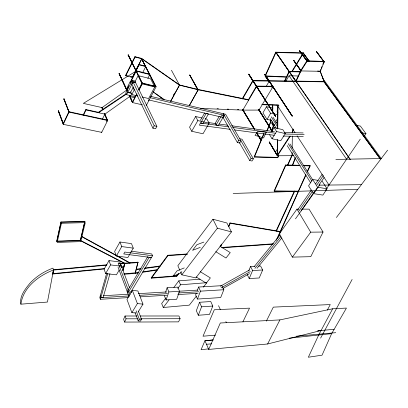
<?xml version="1.0" encoding="UTF-8"?>
<svg xmlns="http://www.w3.org/2000/svg" width="408" height="408" viewBox="0 0 408 408"><rect width="100%" height="100%" fill="white"/><g stroke="black" fill="none" stroke-linecap="round" stroke-linejoin="round"><path stroke-width="0.61" d="M277.409 139.597L277.246 155.412L289.721 136.303M277.522 128.846L277.751 106.075M277.629 139.949L277.46 155.764L269.239 142.045L277.46 155.764L293.918 155.667M277.751 128.566L277.986 105.789M293.694 155.315L291.832 155.351L287.548 165.021L287.767 165.373L292.051 155.703L292.097 152.541M292.159 148.114L292.327 136.099M20.885 304.179C23.108 287.416 38.638 275.645 53.514 269.958L47.44 302.053L20.885 304.179C19.278 296.32 25.235 289.002 29.891 283.29C36.19 276.466 44.268 271.33 52.953 268.143L53.55 270.081L52.805 274.018L104.387 268.964M52.805 274.018L53.438 269.719L106.978 264.787M56.727 241.087L61.001 221.921L84.844 221.284L80.34 240.654L56.85 241.48L56.727 241.087L80.203 240.266L124.613 263.165L137.965 262.176L135.349 273.38L124.007 274.273M56.85 241.48L61.001 221.921M84.844 221.284L80.34 240.654L124.761 263.543L138.118 262.553M122.854 270.412L124.613 263.165L120.207 263.568M121.375 267.296L123.889 267.051L124.613 263.165M122.997 270.795L124.761 263.543L120.34 263.92M137.965 262.176L135.201 272.998L135.349 273.38L138.49 272.901M292.143 132.585L293.097 128.943M292.368 132.937L293.327 129.295M106.661 273.375L99.792 297.56L100.388 299.293L128.301 297.59M107.804 273.273L100.388 299.293M109.946 273.773L103.127 297.519L100.853 297.651L100.256 295.917L100.853 297.651L129.443 295.928M165.536 292.327L167.122 287.752L177.755 287.14L179.535 291.297L176.669 299.268L166.071 299.941L164.347 295.759M166.071 299.941L168.866 291.934L167.122 287.752M273.62 125.042L271.361 131.361L271.56 131.682L274.028 124.792M196.253 293.24L195.616 294.933L197.446 299.054L220.687 297.575L223.829 289.746L221.901 285.676L198.589 287.033L197.319 290.42M197.446 299.054L200.445 291.154L198.589 287.033M199.558 302.277L196.33 310.707L198.308 315.246L209.462 314.446L212.798 306.051L210.747 301.543L199.558 302.277L201.567 306.811L198.308 315.246M316.327 51.648L316.552 51.495L324.192 61.945L316.327 51.648L316.552 51.495M295.285 157.59L292.363 165.138L292.582 165.49L295.504 157.942M324.029 61.94L324.253 61.787L320.316 71.451L324.34 81.845L253.072 80.866L242.556 98.945M220.386 246.498L221.136 244.662M228.562 226.455L230 222.931L280.255 231.499L280.454 231.851L277.42 238.501M220.57 246.865L221.687 244.117M228.75 226.817L230.189 223.293L230 222.931M320.754 69.396L320.056 71.104L324.085 81.498L252.843 80.504L242.332 98.578M321.213 68.258L321.907 66.555M322.835 64.28L323.993 61.44L306.949 60.787L300.691 70.584L295.815 81.131M278.802 155.402L277.817 157.707L254.408 157.065L254.215 156.733L263.813 133.421M254.408 157.065L264.012 133.748M266.919 130.606L270.632 121.615L270.621 119.932M267.118 130.932L270.835 121.941M248.62 271.075L250.537 266.49L254.929 266.271M258.692 266.087L260.574 265.99L262.665 269.989L259.223 277.981L249.212 278.536L252.598 270.509L250.537 266.49M277.817 157.707L277.619 157.381L278.358 155.652M334.142 329.322L321.086 330.48L267.602 343.99L208.723 349.426L220.31 322.993L279.903 319.908L332.668 308.78L346.438 308.076L331.643 333.642L322.055 355.174L308.341 357.23L318.806 334.759L332.668 308.78M137.083 315.996L125.032 316.006L123.599 319.255L124.613 322.07L178.536 321.871L180.091 318.709L178.954 315.981L140.255 315.996M306 175.006L298.437 191.5L274.355 191.26L274.145 190.903L285.58 164.975L299.951 165.316M274.355 191.26L285.799 165.327L285.58 164.975M124.613 322.07L126.057 318.816L125.032 316.006M268.719 81.218L265.067 75.883L275.737 52.173L303.231 52.897L309.223 61.118M350.12 159.462L275.737 52.173L295.621 81.116M276.211 240.363L305.781 174.655M307.086 171.814L309.952 165.556L303.078 165.393M307.306 172.161L310.177 165.903L309.952 165.556M296.06 81.483L301.038 70.778L293.638 60.348L300.941 70.936L301.18 70.824L293.638 60.348M284.519 81.059L289.043 71.364L300.502 71.568M285.019 80.84L289.282 71.711L300.747 71.91M63.811 99.032L64.092 98.904L68.967 111.899L63.811 99.032L64.092 98.904M104.708 113.704L107.63 120.503L101.709 132.371L63.255 124.338L58.267 110.996L58.543 110.869L63.373 123.772L63.092 123.899L68.855 111.68L107.447 120.074L106.605 121.768M58.543 110.869L58.267 110.996M63.255 124.338L69.018 112.118L63.893 98.864M303.011 53.03L308.999 61.251M63.092 123.899L63.373 123.772M242.893 321.846L249.538 308.142L214.297 309.779L203.011 336.212L215.501 335.141M83.069 115.24L85.843 109.533L99.231 112.491M83.523 115.092L86.017 109.956L85.843 109.533M179.444 85.124L141.79 58.788L132.355 77.398L125.761 75.755L125.572 75.368L134.91 56.651L141.591 58.405L179.239 84.747L179.444 85.124L170.651 101.301L179.505 85.139L171.452 70.258M125.761 75.755L135.104 57.038L134.91 56.651M126.49 89.714L128.449 85.797M130.121 82.442L135.986 70.691L149.624 74.144L149.053 75.251M266.348 321.132L273.319 307.127L330.256 304.572L327.313 310.141M301.803 209.136L309.08 209.146L323.044 232.03L310.779 256.673L292.358 257.127L279.312 233.911L296.953 209.136L298.773 209.136M102.729 109.854L101.822 107.386L103 109.727M128.081 55.055L128.352 54.932L142.168 83.212L128.081 55.055L128.352 54.932M102.01 107.426L101.74 107.554M126.995 90.78L119.049 73.552L127.265 90.653M127.179 90.821L119.233 73.598M102.362 119.187L104.892 114.123L129.708 96.543L130.254 95.472L129.708 96.543L134.65 97.706M128.362 86.761L126.684 90.122L102.087 107.6L83.334 103.387L136.185 71.094L149.828 74.547L147.834 78.418M130.876 81.728L136.185 71.094M138.868 64.449L135.349 71.426L135.543 71.823L139.067 64.841L138.868 64.449L145.564 66.193M132.401 77.413L141.79 58.788L135.104 57.038M107.447 120.074L107.258 120.034M131.458 81.896L130.234 81.595L127.867 86.236L128.653 87.898M129.943 96.334L132.534 102.189L135.777 95.385M138.638 89.75L142.071 82.987L155.866 86.389L155.591 86.516L141.413 58.354L156.08 86.802L146.156 105.733M142.443 104.866L132.544 102.566L136.838 94.115M138.842 90.168L142.28 83.405L128.168 54.881M135.226 96.737L126.572 94.692L125.791 93.014L132.274 80.325L134.808 80.952L135.614 82.61L133.074 81.983L132.274 80.325M132.977 81.819L131.769 84.176L152.929 128.194L155.57 128.77L156.886 126.358L135.512 82.442L132.977 81.819L154.239 125.776L156.886 126.358M267.602 343.99L279.903 319.908M126.572 94.692L133.074 81.983M134.716 82.283L138.128 75.628L150.567 78.744L154.749 86.96L148.624 98.542L142.081 96.992M133.37 86.97L130.29 92.968L127.76 92.366L126.975 90.693M142.489 72.981L145.768 66.586L139.067 64.841M137.919 96.008L131.815 94.559L134.217 89.893L132.891 87.128M141.979 83.166L142.259 83.038M132.345 102.148L129.759 96.293M136.139 95.584L137.006 93.911M139.031 90.01L142.208 83.88L138.128 75.628M148.288 100.858L148.869 99.746M155.591 86.516L155.866 86.389M320.627 338.11L352.119 279.475M152.929 128.194L154.239 125.776M174.695 93.111L173.782 94.784L174.726 93.121M179.214 84.92L197.936 89.418L248.482 99.669L248.712 100.037L198.15 89.796L179.505 85.139M197.686 89.536L197.936 89.418L197.686 89.536L189.684 74.97L198.15 89.796L189.261 105.728M189.241 105.723L198.15 89.796M129.555 287.788L119.763 261.967L108.982 260.595L104.096 269.229L105.657 273.559L116.433 274.834L119.223 270.009M119.957 242.005L114.628 251.43L116.351 256L127.862 257.504L133.283 248.151L131.473 243.617L119.957 242.005L121.727 246.565L116.351 256M105.657 273.559L110.573 264.914L108.982 260.595M202.164 118.039L195.636 116.525L189.567 127.184L191.719 131.274L202.995 133.773L209.151 123.196L206.912 119.146L205.132 118.728M191.719 131.274L197.834 120.59L195.636 116.525M200.394 120.334L204.653 112.914M273.008 108.089L266.47 106.723L262.941 112.883L267.046 119.437L271.81 120.396M380.144 158.86L380.399 158.717L380.144 158.86L323.605 81.284M267.046 119.437L270.621 113.261L266.47 106.723M219.173 116.499L215.179 123.318L216.082 124.94L218.306 125.455L223.859 116.02L221.631 115.489L216.082 124.94M248.375 99.858L256.428 86.119L272.789 86.256L271.81 87.893M242.801 110.119L256.663 86.486L273.029 86.623L258.998 110.073L242.801 110.119L200.609 108.426M275.981 121.232L277.782 118.167M222.727 116.948L237.385 142.525L239.649 143.024L240.98 140.857L238.711 140.352L223.365 113.715L224.288 115.331L223.023 117.473L148.828 99.95M248.671 74.271L248.916 74.159L275.579 116.214L248.671 74.271L275.579 116.214M147.813 256.576L127.133 291.383L127.811 293.199L149.201 257.29L151.429 257.591L152.516 255.77L151.771 253.97L131.029 251.17M266.123 86.481L269.351 81.044M130.657 292.352L151.429 257.591L123.746 253.939L124.823 252.062L152.516 255.77M138.098 312.095L142.979 304.139L137.894 290.975L132.35 290.369L126.949 299.401L131.871 312.625L135.589 312.977M285.84 81.182L289.078 75.786L298.554 75.98M264.695 74.455L264.935 74.343L292.255 116.081L264.695 74.455L292.255 116.081M131.871 312.625L137.384 303.572L132.35 290.369M237.385 142.525L238.711 140.352M291.745 71.599L303.231 52.897M292.306 71.39L303.465 53.224L275.966 52.505L265.287 76.214L286.793 77.183M301.084 70.977L293.78 60.394M299.574 50.923L299.814 50.811L307.25 61.333L299.574 50.923L307.25 61.333M138.358 311.003L141.515 319.331L140.434 321.076L138.195 320.877L139.276 319.127L136.129 310.789M307.102 61.292L324.253 61.787M275.42 116.173L248.763 74.118M256.805 132.824L260.977 140.051L256.652 132.789M239.741 138.72L242 139.225L253.394 158.839L252.022 161.017L249.732 160.538L251.099 158.355L225.583 114.245L150.455 96.303M271.524 131.702L274.11 127.597L282.82 129.667L285.32 133.589L280.745 140.729L272.024 138.73L269.586 134.778M277.598 155.795L269.372 142.076M272.024 138.73L276.583 131.539L274.11 127.597M299.671 50.77L307.199 61.139L300.941 70.936L320.377 71.293L317.557 71.038M292.103 116.045L264.787 74.302M318.296 180.402L312.65 179.469L308.575 185.824L313.451 193.621L322.891 195.09L327.048 188.766L322.06 181.024M269.239 142.045L277.46 155.764L290.292 136.124M275.308 152.24L277.72 148.527M313.451 193.621L317.587 187.246L312.65 179.469M292.051 155.703L291.832 155.351M364.216 136.303L365.966 133.651L360.397 126.067L356.21 125.19M325.37 190.409L360.254 139.143M298.013 209.411L311.386 189.98M315.721 183.677L322.223 174.226M298.865 211.104L312.202 191.76M316.889 184.962L323.381 175.552M301.063 210.921L313.691 192.653M318.74 185.344L324.151 177.516M295.484 218.836L319.918 184.63M178.735 273.681L176.827 276.216L151.383 278.164L151.23 277.792L167.77 255.275L187.185 253.97M151.383 278.164L167.928 255.648L187.349 254.337M292.358 257.127L310.697 232.172L323.044 232.03M151.23 277.792L176.669 275.844L178.194 273.819M180.581 271.988L181.825 274.834L195.794 277.889L231.448 231.887L226.894 222.987L212.94 219.239L177.837 265.73L179.831 270.285M165.857 297.988L161.665 303.532L163.271 307.494L189.332 305.148L196.335 296.157M173.864 287.405L178.821 280.852L200.058 279.174M181.846 271.57L180.739 273.023L172.956 276.241L177.036 270.856L184.238 267.923M163.271 307.494L169.024 299.926M177.842 288.323L180.525 284.794L206.841 282.668L203.342 287.166M336.411 217.484L387.6 150.19M181.825 274.834L217.408 228.2L212.94 219.239M254.087 266.761L280.077 234.937M254.913 268.362L280.964 236.518M257.009 268.285L281.857 237.966M126.2 93.718L98.379 112.302L98.558 112.725L126.393 94.131M220.351 286.263L249.518 269.953M221.116 287.885L250.339 271.555M223.033 288.41L249.451 273.646M200.246 247.391L192.586 250.318L196.824 244.724L203.867 242.087M119.146 263.808L120.299 263.379L120.834 264.904M119.799 265.526L120.952 265.103L121.487 266.623M138.343 272.524L123.864 273.89M142.739 271.861L157.187 269.678L157.345 270.05L142.892 272.238M141.158 268.551L136.165 269.229L136.313 269.606L140.684 269.015M144.901 268.046L159.875 266.021L160.033 266.393L144.427 268.505M289.328 338.161L331.643 333.642M208.672 348.86L201.073 349.702L204.949 340.705L213.093 339.981L204.949 340.705L208.723 349.426M52.698 273.651L104.723 268.561M121.217 266.949L123.757 266.699L123.889 267.051M53.55 270.081L106.478 265.2M206.499 344.286L211.563 343.832M296.458 336.207L335.738 332.678M317.919 330.76L321.086 330.48A437.692 221.554 14.6 0 1 317.669 330.954M221.83 247.462L273.431 243.78M222.008 247.829L272.998 244.178M201.567 306.811L212.798 306.051M103.428 295.729L128.168 294.255M138.317 293.653L166.862 291.95M179.551 291.195L197.946 290.098M168.866 291.934L179.535 291.297M200.445 291.154L223.829 289.746M139.602 295.315L167.555 293.627M178.352 292.975L198.676 291.745M140.352 296.851L166.994 295.224M177.781 294.566L198.079 293.327M252.598 270.509L262.665 269.989M233.192 193.463L357.831 189.327M61.134 222.314L84.981 221.671M335.886 159.421L381.25 158.539L322.417 77.989M319.546 185.161L361.376 184.666M274.507 124.833L272.661 124.843L272.646 121.701M270.632 121.615L272.87 125.169L274.712 125.159M126.057 318.816L137.501 318.796M140.678 318.786L180.091 318.709M275.757 122.614L277.624 122.624M274.145 190.903L298.223 191.148L298.437 191.5L280.454 231.851L230.189 223.293M283.121 136.068L303.287 136.542M285.799 165.327L300.176 165.668M303.297 165.74L310.177 165.903M284.233 132.452L303.144 132.931M285.233 134.028L304.164 134.492M254.215 156.733L277.619 157.381M262.216 104.336L278.674 104.978M261.814 104.672L278.909 105.341M217.102 108.722L218.377 108.773M227.292 109.13L228.567 109.181M237.481 109.543L238.756 109.594M287.201 76.883L265.067 75.883L268.566 81.197M139.276 319.127L141.515 319.331M137.384 303.572L142.979 304.139M110.573 264.914L121.39 266.261M120.299 263.384L118.157 263.114L130.065 294.698M230.255 129.341L199.415 125.164L200.44 122.992L228.786 126.868M234.656 129.933L274.304 135.298M208.993 122.655L215.914 123.604M219.06 124.037L227.868 125.251M231.642 125.771L274.416 131.656M232.565 127.383L275.4 133.238M121.727 246.565L133.283 248.151M317.587 187.246L327.048 188.766M362.355 132.911L365.966 133.651M270.621 113.261L277.787 114.73M251.099 158.355L253.394 158.839M69.018 112.118L107.63 120.503M86.017 109.956L104.892 114.123M197.834 120.59L209.151 123.196M276.583 131.539L285.32 133.589M127.76 92.371L131.473 93.254M150.037 97.67L224.288 115.331M142.28 83.405L156.08 86.802M142.208 83.88L154.749 86.96M125.572 75.368L127.373 75.817M130.366 76.561L132.294 76.852L132.845 77.984M217.408 228.2L231.448 231.887M196.171 276.95L206.259 283.137L210.36 277.919L200.246 271.697M215.761 251.665L225.996 258.014L230.25 252.603L219.989 246.218M153.296 91.902L154.326 92.626M155.351 93.35L163.583 99.159M152.975 91.922L164.291 99.904M316.389 51.49L324.192 61.945M323.835 81.151L380.399 158.717M303.083 52.877L309.075 61.098M323.682 81.131L380.307 158.875M275.89 52.193L350.288 159.472M289.078 75.786L346.596 159.212M265.287 75.755L268.785 81.07M276.961 104.882L295.004 132.671M297.09 135.879L329.016 185.048M276.996 111.093L277.965 112.593M273.013 117.264L277.761 124.746M289.971 143.988L312.696 179.795M271.264 116.836L277.695 127M288.186 143.58L311.88 181.024M270.193 118.601L276.308 128.311M287.181 145.564L310.626 182.774M258.738 109.364L272.192 130.953M258.59 109.329L272.039 130.917M258.652 109.512L272.1 131.101M258.499 109.477L271.947 131.065M242.699 109.441L254.51 129.02M242.551 109.405L254.357 128.984M242.612 109.589L254.419 129.173M256.714 132.977L260.977 140.051M242.459 109.553L254.261 129.137M256.555 132.942L260.819 140.015M296.953 209.136L310.697 232.172M239.363 142.525L249.732 160.538M189.684 74.97L197.849 89.576M141.413 58.354L155.774 86.562M247.182 274.513L249.212 278.536M132.115 76.806L132.758 78.152M132.166 77.01L132.355 77.398M132.029 76.974L132.58 78.107M130.234 81.595L131.029 83.252M130.499 91.785L131.815 94.559M119.049 73.552L127.082 90.607M129.591 95.936L132.534 102.189M129.509 96.125L132.544 102.566M218.545 305.674L220.376 309.647M225.874 321.57L226.399 322.702M167.77 255.275L167.928 255.648M176.669 275.844L176.827 276.216M178.821 280.852L180.525 284.794M101.822 107.386L102.811 109.686M104.54 113.71L107.36 120.243M104.458 113.878L107.171 120.202M101.531 131.937L101.709 132.371M130.907 291.358L131.361 292.551M118.06 267.225L129.025 296.432M135.063 312.528L138.195 320.877M58.344 110.828L63.291 123.94M272.748 105.05L272.779 110.706M272.855 122.655L272.87 125.169M272.539 105.351L272.575 111.012M61.45 223.263L57.156 242.434L80.667 241.597L85.318 222.615L61.45 223.263M266.225 132.253L263.619 137.945L255.051 135.374L257.887 131.284L266.225 132.253M294.357 191.107L276.155 230.8L276.354 231.157L294.571 191.459L294.357 191.107M127.271 166.607L127.271 166.607M206.157 113.48L200.665 123.027L202.934 123.547L208.437 114.021L206.157 113.48M129.877 262.772L81.218 236.11L81.355 236.497L130.024 263.155L129.877 262.772"/></g></svg>
